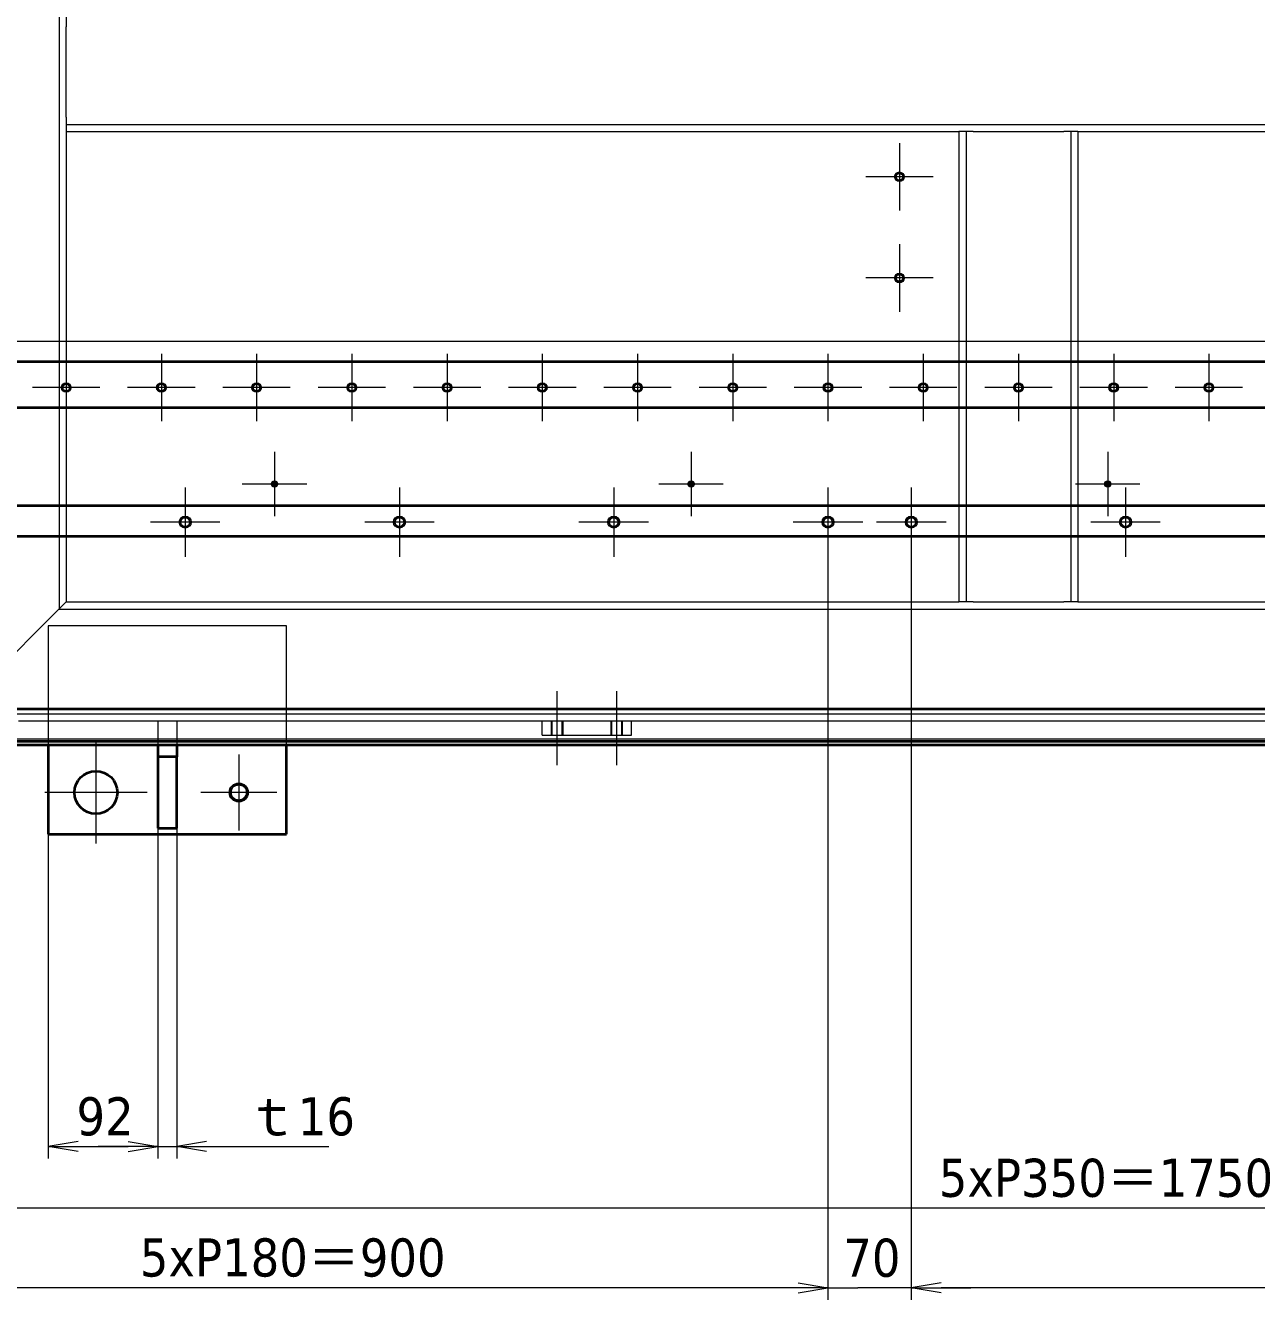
# Model space of a CAD drawing. Header units: millimetres. Extents: x -405 to 8410, y -405 to 5940.
# Drawn here: x 1712 to 2746, y 3622 to 4692 of the extents above; entities that cross this region are included whole.
import ezdxf

# ---------------------------------------------------------------- set-up
doc = ezdxf.new("R2010")
doc.units = ezdxf.units.MM
doc.header["$LTSCALE"] = 10
for name, color, linetype, lineweight in [('Center Mark (ISO)', 7, 'Continuous', 5), ('Centerline (ISO)', 7, 'Continuous', 5), ('Dimension (ISO)', 7, 'Continuous', 25), ('Hidden (ISO)', 7, 'Continuous', 5), ('Visible (ISO)', 7, 'Continuous', 35), ('Visible Narrow (ISO)', 7, 'Continuous', 5)]:
    doc.layers.add(name, color=color, linetype=linetype, lineweight=lineweight)
doc.styles.add('Note Text (JIS)', font='tahoma.ttf')
doc.dimstyles.new('Default (JIS)', dxfattribs={"dimscale": 10, "dimtxt": 3.2, "dimasz": 2.5, "dimexe": 1, "dimexo": 0, "dimgap": 0.8, "dimtad": 1, "dimrnd": 1e-08, "dimdsep": 46, "dimtxsty": 'Note Text (JIS)', "dimblk": 'OPEN', "dimcen": 0.09, "dimdle": 10, "dimclrd": 7, "dimclre": 7, "dimclrt": 256, "dimadec": 0, "dimazin": 2, "dimtfac": 0.78125, "dimtmove": 0, "dimatfit": 3, "dimldrblk": 'OPEN', "dimfxl": 1, "dimtolj": 1, "dimtzin": 0, "dimlwd": 0, "dimlwe": 0, "dimarcsym": 0})

# ---------------------------------------------------------------- blocks, each defined once
blk = doc.blocks.new('_Open')
at = {"color": 0, "linetype": 'ByBlock', "lineweight": -2}
for p, q in [((-1, 0.167), (0, 0)), ((-1, -0.167), (0, 0)), ((0, 0), (-1, 0))]:
    blk.add_line(p, q, dxfattribs=at)
blk = doc.blocks.new('*D54')
at = {"layer": 'Defpoints', "color": 0, "linetype": 'Continuous', "transparency": 16777216}
for p in [(1822.7, 4018.1), (1730.7, 4013.1), (1822.7, 3750.9)]:
    blk.add_point(p, dxfattribs=at)
at = {"layer": 'Dimension (ISO)', "color": 7, "linetype": 'Continuous', "lineweight": 0, "transparency": 16777216}
for p, q in [((1822.7, 4018.1), (1822.7, 3740.9)), ((1730.7, 4013.1), (1730.7, 3740.9)), ((1755.7, 3750.9), (1797.7, 3750.9))]:
    blk.add_line(p, q, dxfattribs=at)
at = {"layer": 'Dimension (ISO)', "color": 7, "linetype": 'Continuous', "lineweight": 0, "transparency": 16777216, "xscale": 25, "yscale": 25, "zscale": 25, "rotation": 180}
blk.add_blockref('_Open', (1730.7, 3750.9), dxfattribs=at)
at = {"layer": 'Dimension (ISO)', "color": 7, "linetype": 'Continuous', "lineweight": 0, "transparency": 16777216, "xscale": 25, "yscale": 25, "zscale": 25}
blk.add_blockref('_Open', (1822.7, 3750.9), dxfattribs=at)
at = {"layer": 'Dimension (ISO)', "linetype": 'Continuous', "lineweight": 5, "transparency": 16777216, "insert": (1754.4, 3792.2), "char_height": 32, "attachment_point": 1, "style": 'Note Text (JIS)'}
blk.add_mtext('\\A1;92', dxfattribs=at)
blk = doc.blocks.new('*D55')
at = {"layer": 'Defpoints', "color": 0, "linetype": 'Continuous', "transparency": 16777216}
for p in [(1822.7, 4018.1), (1838.7, 4018.1), (1838.7, 3750.9)]:
    blk.add_point(p, dxfattribs=at)
at = {"layer": 'Dimension (ISO)', "color": 7, "linetype": 'Continuous', "lineweight": 0, "transparency": 16777216}
for p, q in [((1822.7, 4018.1), (1822.7, 3740.9)), ((1838.7, 4018.1), (1838.7, 3740.9)), ((1797.7, 3750.9), (1772.7, 3750.9)), ((1822.7, 3750.9), (1838.7, 3750.9)), ((1863.7, 3750.9), (1966.4, 3750.9))]:
    blk.add_line(p, q, dxfattribs=at)
at = {"layer": 'Dimension (ISO)', "color": 7, "linetype": 'Continuous', "lineweight": 0, "transparency": 16777216, "xscale": 25, "yscale": 25, "zscale": 25}
blk.add_blockref('_Open', (1822.7, 3750.9), dxfattribs=at)
at = {"layer": 'Dimension (ISO)', "color": 7, "linetype": 'Continuous', "lineweight": 0, "transparency": 16777216, "xscale": 25, "yscale": 25, "zscale": 25, "rotation": 180}
blk.add_blockref('_Open', (1838.7, 3750.9), dxfattribs=at)
at = {"layer": 'Dimension (ISO)', "linetype": 'Continuous', "lineweight": 5, "transparency": 16777216, "insert": (1896.7, 3792.2), "char_height": 32, "attachment_point": 1, "style": 'Note Text (JIS)'}
blk.add_mtext('\\A1;\\fTahoma|b0|i0;ｔ16', dxfattribs=at)
blk = doc.blocks.new('*D59')
at = {"layer": 'Defpoints', "color": 0, "linetype": 'Continuous', "transparency": 16777216}
for p in [(2455.7, 4246), (4435.7, 4246), (2455.7, 3632.2)]:
    blk.add_point(p, dxfattribs=at)
at = {"layer": 'Dimension (ISO)', "color": 7, "linetype": 'Continuous', "lineweight": 0, "transparency": 16777216}
for p, q in [((2455.7, 4246), (2455.7, 3622.2)), ((4435.7, 4246), (4435.7, 3622.2)), ((4410.7, 3632.2), (2480.7, 3632.2))]:
    blk.add_line(p, q, dxfattribs=at)
at = {"layer": 'Dimension (ISO)', "color": 7, "linetype": 'Continuous', "lineweight": 0, "transparency": 16777216, "xscale": 25, "yscale": 25, "zscale": 25, "rotation": 180}
blk.add_blockref('_Open', (2455.7, 3632.2), dxfattribs=at)
at = {"layer": 'Dimension (ISO)', "color": 7, "linetype": 'Continuous', "lineweight": 0, "transparency": 16777216, "xscale": 25, "yscale": 25, "zscale": 25}
blk.add_blockref('_Open', (4435.7, 3632.2), dxfattribs=at)
at = {"layer": 'Dimension (ISO)', "linetype": 'Continuous', "lineweight": 5, "transparency": 16777216, "insert": (3294.6, 3673.7), "char_height": 32, "attachment_point": 1, "style": 'Note Text (JIS)'}
blk.add_mtext('\\A1;\\fTahoma|b0|i0;11xP180＝1980', dxfattribs=at)
blk = doc.blocks.new('*D60')
at = {"layer": 'Defpoints', "color": 0, "linetype": 'Continuous', "transparency": 16777216}
for p in [(2385.7, 4246), (2455.7, 4246), (2385.7, 3632.2)]:
    blk.add_point(p, dxfattribs=at)
at = {"layer": 'Dimension (ISO)', "color": 7, "linetype": 'Continuous', "lineweight": 0, "transparency": 16777216}
for p, q in [((2385.7, 4246), (2385.7, 3622.2)), ((2455.7, 4246), (2455.7, 3622.2)), ((2360.7, 3632.2), (2335.7, 3632.2)), ((2385.7, 3632.2), (2410.7, 3632.2)), ((2430.7, 3632.2), (2410.7, 3632.2)), ((2455.7, 3632.2), (2430.7, 3632.2)), ((2480.7, 3632.2), (2505.7, 3632.2))]:
    blk.add_line(p, q, dxfattribs=at)
at = {"layer": 'Dimension (ISO)', "color": 7, "linetype": 'Continuous', "lineweight": 0, "transparency": 16777216, "xscale": 25, "yscale": 25, "zscale": 25}
blk.add_blockref('_Open', (2385.7, 3632.2), dxfattribs=at)
at = {"layer": 'Dimension (ISO)', "color": 7, "linetype": 'Continuous', "lineweight": 0, "transparency": 16777216, "xscale": 25, "yscale": 25, "zscale": 25, "rotation": 180}
blk.add_blockref('_Open', (2455.7, 3632.2), dxfattribs=at)
at = {"layer": 'Dimension (ISO)', "linetype": 'Continuous', "lineweight": 5, "transparency": 16777216, "insert": (2398.6, 3673.5), "char_height": 32, "attachment_point": 1, "style": 'Note Text (JIS)'}
blk.add_mtext('\\A1;70', dxfattribs=at)
blk = doc.blocks.new('*D61')
at = {"layer": 'Defpoints', "color": 0, "linetype": 'Continuous', "transparency": 16777216}
for p in [(1485.7, 4246), (2385.7, 4246), (1485.7, 3632.2)]:
    blk.add_point(p, dxfattribs=at)
at = {"layer": 'Dimension (ISO)', "color": 7, "linetype": 'Continuous', "lineweight": 0, "transparency": 16777216}
for p, q in [((1485.7, 4246), (1485.7, 3622.2)), ((2385.7, 4246), (2385.7, 3622.2)), ((2360.7, 3632.2), (1510.7, 3632.2))]:
    blk.add_line(p, q, dxfattribs=at)
at = {"layer": 'Dimension (ISO)', "color": 7, "linetype": 'Continuous', "lineweight": 0, "transparency": 16777216, "xscale": 25, "yscale": 25, "zscale": 25, "rotation": 180}
blk.add_blockref('_Open', (1485.7, 3632.2), dxfattribs=at)
at = {"layer": 'Dimension (ISO)', "color": 7, "linetype": 'Continuous', "lineweight": 0, "transparency": 16777216, "xscale": 25, "yscale": 25, "zscale": 25}
blk.add_blockref('_Open', (2385.7, 3632.2), dxfattribs=at)
at = {"layer": 'Dimension (ISO)', "linetype": 'Continuous', "lineweight": 5, "transparency": 16777216, "insert": (1807.6, 3673.7), "char_height": 32, "attachment_point": 1, "style": 'Note Text (JIS)'}
blk.add_mtext('\\A1;\\fTahoma|b0|i0;5xP180＝900', dxfattribs=at)
blk = doc.blocks.new('*D62')
at = {"layer": 'Defpoints', "color": 0, "linetype": 'Continuous', "transparency": 16777216}
for p in [(1500.7, 4109.1), (5390.7, 4109.1), (5390.7, 3531.6)]:
    blk.add_point(p, dxfattribs=at)
at = {"layer": 'Dimension (ISO)', "color": 7, "linetype": 'Continuous', "lineweight": 0, "transparency": 16777216}
for p, q in [((1500.7, 4109.1), (1500.7, 3521.6)), ((5390.7, 4109.1), (5390.7, 3521.6)), ((1525.7, 3531.6), (5365.7, 3531.6))]:
    blk.add_line(p, q, dxfattribs=at)
at = {"layer": 'Dimension (ISO)', "color": 7, "linetype": 'Continuous', "lineweight": 0, "transparency": 16777216, "xscale": 25, "yscale": 25, "zscale": 25, "rotation": 180}
blk.add_blockref('_Open', (1500.7, 3531.6), dxfattribs=at)
at = {"layer": 'Dimension (ISO)', "color": 7, "linetype": 'Continuous', "lineweight": 0, "transparency": 16777216, "xscale": 25, "yscale": 25, "zscale": 25}
blk.add_blockref('_Open', (5390.7, 3531.6), dxfattribs=at)
at = {"layer": 'Dimension (ISO)', "linetype": 'Continuous', "lineweight": 5, "transparency": 16777216, "insert": (3399.6, 3573.1), "char_height": 32, "attachment_point": 1, "style": 'Note Text (JIS)'}
blk.add_mtext('\\A1;3890', dxfattribs=at)
blk = doc.blocks.new('*D68')
at = {"layer": 'Defpoints', "color": 0, "linetype": 'Continuous', "transparency": 16777216}
for p in [(1570.7, 4280.1), (3320.7, 4280.1), (1570.7, 3699.2)]:
    blk.add_point(p, dxfattribs=at)
at = {"layer": 'Dimension (ISO)', "color": 7, "linetype": 'Continuous', "lineweight": 0, "transparency": 16777216}
for p, q in [((1570.7, 4280.1), (1570.7, 3689.2)), ((3320.7, 4280.1), (3320.7, 3689.2)), ((3295.7, 3699.2), (1595.7, 3699.2))]:
    blk.add_line(p, q, dxfattribs=at)
at = {"layer": 'Dimension (ISO)', "color": 7, "linetype": 'Continuous', "lineweight": 0, "transparency": 16777216, "xscale": 25, "yscale": 25, "zscale": 25, "rotation": 180}
blk.add_blockref('_Open', (1570.7, 3699.2), dxfattribs=at)
at = {"layer": 'Dimension (ISO)', "color": 7, "linetype": 'Continuous', "lineweight": 0, "transparency": 16777216, "xscale": 25, "yscale": 25, "zscale": 25}
blk.add_blockref('_Open', (3320.7, 3699.2), dxfattribs=at)
at = {"layer": 'Dimension (ISO)', "linetype": 'Continuous', "lineweight": 5, "transparency": 16777216, "insert": (2478.8, 3740.6), "char_height": 32, "attachment_point": 1, "style": 'Note Text (JIS)'}
blk.add_mtext('\\A1;\\fTahoma|b0|i0;5xP350＝1750', dxfattribs=at)
blk = doc.blocks.new('*D69')
at = {"layer": 'Defpoints', "color": 0, "linetype": 'Continuous', "transparency": 16777216}
for p in [(1450.7, 4088.1), (5440.7, 4088.1), (5440.7, 3460.6)]:
    blk.add_point(p, dxfattribs=at)
at = {"layer": 'Dimension (ISO)', "color": 7, "linetype": 'Continuous', "lineweight": 0, "transparency": 16777216}
for p, q in [((1450.7, 4088.1), (1450.7, 3450.6)), ((5440.7, 4088.1), (5440.7, 3450.6)), ((1475.7, 3460.6), (5415.7, 3460.6))]:
    blk.add_line(p, q, dxfattribs=at)
at = {"layer": 'Dimension (ISO)', "color": 7, "linetype": 'Continuous', "lineweight": 0, "transparency": 16777216, "xscale": 25, "yscale": 25, "zscale": 25, "rotation": 180}
blk.add_blockref('_Open', (1450.7, 3460.6), dxfattribs=at)
at = {"layer": 'Dimension (ISO)', "color": 7, "linetype": 'Continuous', "lineweight": 0, "transparency": 16777216, "xscale": 25, "yscale": 25, "zscale": 25}
blk.add_blockref('_Open', (5440.7, 3460.6), dxfattribs=at)
at = {"layer": 'Dimension (ISO)', "linetype": 'Continuous', "lineweight": 5, "transparency": 16777216, "insert": (3325, 3510.8), "char_height": 32, "attachment_point": 1, "style": 'Note Text (JIS)'}
blk.add_mtext('\\A1;\\fTahoma|b0|i0;3990（t12板）', dxfattribs=at)
blk = doc.blocks.new('*D72')
at = {"layer": 'Defpoints', "color": 0, "linetype": 'Continuous', "transparency": 16777216}
for p in [(1447.5, 4088.1), (5443.9, 4088.1), (5443.9, 3387.4)]:
    blk.add_point(p, dxfattribs=at)
at = {"layer": 'Dimension (ISO)', "color": 7, "linetype": 'Continuous', "lineweight": 0, "transparency": 16777216}
for p, q in [((1447.5, 4088.1), (1447.5, 3377.4)), ((5443.9, 4088.1), (5443.9, 3377.4)), ((1472.5, 3387.4), (5418.9, 3387.4))]:
    blk.add_line(p, q, dxfattribs=at)
at = {"layer": 'Dimension (ISO)', "color": 7, "linetype": 'Continuous', "lineweight": 0, "transparency": 16777216, "xscale": 25, "yscale": 25, "zscale": 25, "rotation": 180}
blk.add_blockref('_Open', (1447.5, 3387.4), dxfattribs=at)
at = {"layer": 'Dimension (ISO)', "color": 7, "linetype": 'Continuous', "lineweight": 0, "transparency": 16777216, "xscale": 25, "yscale": 25, "zscale": 25}
blk.add_blockref('_Open', (5443.9, 3387.4), dxfattribs=at)
at = {"layer": 'Dimension (ISO)', "linetype": 'Continuous', "lineweight": 5, "transparency": 16777216, "insert": (3364.2, 3435.4), "char_height": 32, "attachment_point": 1, "style": 'Note Text (JIS)'}
blk.add_mtext('\\A1;\\fTahoma|b0|i0;（3996.4）', dxfattribs=at)
blk = doc.blocks.new('*D76')
at = {"layer": 'Defpoints', "color": 0, "linetype": 'Continuous', "transparency": 16777216}
for p in [(1797.4, 5123.1), (1087.5, 4093.1), (1450.7, 4093.1)]:
    blk.add_point(p, dxfattribs=at)
at = {"layer": 'Dimension (ISO)', "color": 7, "linetype": 'Continuous', "lineweight": 0, "transparency": 16777216}
for p, q in [((1797.4, 5123.1), (1077.5, 5123.1)), ((1087.5, 5098.1), (1087.5, 4118.1)), ((1450.7, 4093.1), (1077.5, 4093.1))]:
    blk.add_line(p, q, dxfattribs=at)
at = {"layer": 'Dimension (ISO)', "color": 7, "linetype": 'Continuous', "lineweight": 0, "transparency": 16777216, "xscale": 25, "yscale": 25, "zscale": 25}
for p, rotation in [((1087.5, 5123.1), 90), ((1087.5, 4093.1), 270)]:
    blk.add_blockref('_Open', p, dxfattribs=dict(at, rotation=rotation))
at = {"layer": 'Dimension (ISO)', "linetype": 'Continuous', "lineweight": 5, "transparency": 16777216, "insert": (1046.2, 4578.4), "char_height": 32, "attachment_point": 1, "rotation": 90, "style": 'Note Text (JIS)'}
blk.add_mtext('\\A1;1030', dxfattribs=at)
blk = doc.blocks.new('*D203')
at = {"layer": 'Defpoints', "color": 0, "linetype": 'Continuous', "transparency": 16777216}
for p in [(1620.7, 4598.1), (5270.7, 4598.1), (1620.7, 4426.9)]:
    blk.add_point(p, dxfattribs=at)
at = {"layer": 'Dimension (ISO)', "color": 7, "linetype": 'Continuous', "lineweight": 0, "transparency": 16777216}
for p, q in [((1620.7, 4598.1), (1620.7, 4416.9)), ((5270.7, 4598.1), (5270.7, 4416.9)), ((5245.7, 4426.9), (1645.7, 4426.9))]:
    blk.add_line(p, q, dxfattribs=at)
at = {"layer": 'Dimension (ISO)', "color": 7, "linetype": 'Continuous', "lineweight": 0, "transparency": 16777216, "xscale": 25, "yscale": 25, "zscale": 25, "rotation": 180}
blk.add_blockref('_Open', (1620.7, 4426.9), dxfattribs=at)
at = {"layer": 'Dimension (ISO)', "color": 7, "linetype": 'Continuous', "lineweight": 0, "transparency": 16777216, "xscale": 25, "yscale": 25, "zscale": 25}
blk.add_blockref('_Open', (5270.7, 4426.9), dxfattribs=at)
at = {"layer": 'Dimension (ISO)', "linetype": 'Continuous', "lineweight": 5, "transparency": 16777216, "insert": (3382.8, 4474.9), "char_height": 32, "attachment_point": 1, "style": 'Note Text (JIS)'}
blk.add_mtext('\\A1;\\fTahoma|b0|i0;（3650）', dxfattribs=at)

msp = doc.modelspace()

# ---------------------------------------------------------------- linework, layer by layer
at = {"layer": 'Center Mark (ISO)', "linetype": 'Continuous'}
for p, q in [((2445.721, 4593.472), (2445.721, 4536.825)), ((2474.044, 4565.148), (2417.397, 4565.148)), ((2445.721, 4508.472), (2445.721, 4451.825)), ((2474.044, 4480.148), (2417.397, 4480.148)), ((1745.721, 4416.472), (1745.721, 4359.825)), ((1825.721, 4416.472), (1825.721, 4359.825)), ((1905.721, 4416.472), (1905.721, 4359.825)), ((1985.721, 4416.472), (1985.721, 4359.825)), ((2065.721, 4416.472), (2065.721, 4359.825)), ((2145.721, 4416.472), (2145.721, 4359.825)), ((2225.721, 4416.472), (2225.721, 4359.825)), ((2305.721, 4416.472), (2305.721, 4359.825)), ((2385.721, 4416.472), (2385.721, 4359.825)), ((2465.721, 4416.472), (2465.721, 4359.825)), ((2545.721, 4416.472), (2545.721, 4359.825)), ((2625.721, 4416.472), (2625.721, 4359.825)), ((2705.721, 4416.472), (2705.721, 4359.825)), ((1774.044, 4388.148), (1717.397, 4388.148)), ((1854.044, 4388.148), (1797.397, 4388.148)), ((1934.044, 4388.148), (1877.397, 4388.148)), ((2014.044, 4388.148), (1957.397, 4388.148)), ((2094.044, 4388.148), (2037.397, 4388.148)), ((2174.044, 4388.148), (2117.397, 4388.148)), ((2254.044, 4388.148), (2197.397, 4388.148)), ((2334.044, 4388.148), (2277.397, 4388.148)), ((2414.044, 4388.148), (2357.397, 4388.148)), ((2494.044, 4388.148), (2437.397, 4388.148)), ((2574.044, 4388.148), (2517.397, 4388.148)), ((2654.044, 4388.148), (2597.397, 4388.148)), ((2734.044, 4388.148), (2677.397, 4388.148)), ((1920.721, 4334.215), (1920.721, 4280.081)), ((2270.721, 4334.215), (2270.721, 4280.081)), ((2620.721, 4334.215), (2620.721, 4280.081)), ((1845.721, 4304.336), (1845.721, 4245.96)), ((1947.788, 4307.148), (1893.654, 4307.148)), ((2025.721, 4304.336), (2025.721, 4245.96)), ((2205.721, 4304.336), (2205.721, 4245.96)), ((2297.788, 4307.148), (2243.654, 4307.148)), ((2385.721, 4304.336), (2385.721, 4245.96)), ((2455.721, 4304.336), (2455.721, 4245.96)), ((2647.788, 4307.148), (2593.654, 4307.148)), ((2635.721, 4304.336), (2635.721, 4245.96)), ((1874.909, 4275.148), (1816.533, 4275.148)), ((2054.909, 4275.148), (1996.533, 4275.148)), ((2234.909, 4275.148), (2176.533, 4275.148)), ((2414.909, 4275.148), (2356.533, 4275.148)), ((2484.909, 4275.148), (2426.533, 4275.148)), ((2664.909, 4275.148), (2606.533, 4275.148)), ((1770.721, 4091.148), (1770.721, 4005.148)), ((1890.721, 4080.066), (1890.721, 4016.231)), ((1813.721, 4048.148), (1727.721, 4048.148)), ((1922.638, 4048.148), (1858.803, 4048.148))]:
    msp.add_line(p, q, dxfattribs=at)
at = {"layer": 'Centerline (ISO)', "linetype": 'Continuous'}
for p, q in [((2158.221, 4071.148), (2158.221, 4133.148)), ((2208.221, 4071.148), (2208.221, 4133.148))]:
    msp.add_line(p, q, dxfattribs=at)
at = {"layer": 'Hidden (ISO)'}
for p, q in [((1739.721, 5104.148), (1739.721, 4202.148)), ((1745.721, 4703.148), (1745.721, 4691.148)), ((1745.721, 4615.148), (1745.721, 4691.148)), ((1745.721, 4615.148), (1745.721, 4603.148)), ((1745.721, 4609.148), (5145.721, 4609.148)), ((1745.721, 4603.148), (1745.721, 4208.148)), ((1745.721, 4603.148), (2495.721, 4603.148)), ((2495.721, 4603.148), (2495.721, 4208.148)), ((2507.721, 4603.148), (2495.721, 4603.148)), ((2501.721, 4603.148), (2501.721, 4208.148)), ((2507.721, 4603.148), (2583.721, 4603.148)), ((2595.721, 4603.148), (2583.721, 4603.148)), ((2589.721, 4603.148), (2589.721, 4208.148)), ((2595.721, 4603.148), (3395.721, 4603.148)), ((2595.721, 4603.148), (2595.721, 4208.148)), ((1745.721, 4208.148), (1733.721, 4196.148)), ((1733.721, 4196.148), (1745.721, 4208.148)), ((1745.721, 4208.148), (2495.721, 4208.148)), ((2507.721, 4208.148), (2495.721, 4208.148)), ((2507.721, 4208.148), (2583.721, 4208.148)), ((2595.721, 4208.148), (2583.721, 4208.148)), ((2595.721, 4208.148), (3395.721, 4208.148)), ((1739.721, 4202.148), (5151.721, 4202.148)), ((1657.721, 4120.148), (1733.721, 4196.148)), ((1733.721, 4196.148), (1657.721, 4120.148)), ((1930.721, 4188.148), (1730.721, 4188.148)), ((1730.721, 4188.148), (1730.721, 4088.148)), ((1930.721, 4088.148), (1930.721, 4188.148)), ((1651.721, 4114.148), (5239.721, 4114.148)), ((1705.721, 4108.148), (1822.721, 4108.148)), ((1822.721, 4108.148), (1822.721, 4088.148)), ((1822.721, 4108.148), (1838.721, 4108.148)), ((1838.721, 4108.148), (1838.721, 4088.148)), ((1838.721, 4108.148), (2890.721, 4108.148)), ((2145.721, 4096.148), (2145.721, 4108.148)), ((2153.221, 4108.148), (2153.221, 4096.148)), ((2154.033, 4096.148), (2154.033, 4108.148)), ((2162.409, 4096.148), (2162.409, 4108.148)), ((2163.221, 4096.148), (2163.221, 4108.148)), ((2203.221, 4108.148), (2203.221, 4096.148)), ((2204.033, 4096.148), (2204.033, 4108.148)), ((2212.409, 4096.148), (2212.409, 4108.148)), ((2213.221, 4096.148), (2213.221, 4108.148)), ((2220.721, 4096.148), (2220.721, 4108.148)), ((1450.721, 4093.148), (5440.721, 4093.148)), ((2145.721, 4096.148), (2220.721, 4096.148))]:
    msp.add_line(p, q, dxfattribs=at)
at = {"layer": 'Visible (ISO)'}
for p, q in [((1465.721, 4410.148), (5425.721, 4410.148)), ((5425.721, 4371.148), (1465.721, 4371.148)), ((1465.721, 4289.148), (5425.721, 4289.148)), ((5425.721, 4263.148), (1465.721, 4263.148)), ((5440.721, 4118.148), (1450.721, 4118.148)), ((1450.721, 4091.348), (5440.721, 4091.348)), ((1505.08, 4088.148), (5386.362, 4088.148)), ((1730.721, 4088.148), (1730.721, 4013.148)), ((1822.721, 4088.148), (1822.721, 4078.148)), ((1838.721, 4088.148), (1838.721, 4078.148)), ((1930.721, 4013.148), (1930.721, 4088.148)), ((1838.721, 4078.148), (1822.721, 4078.148)), ((1822.721, 4078.148), (1822.721, 4018.148)), ((1838.721, 4018.148), (1838.721, 4078.148)), ((1822.721, 4018.148), (1838.721, 4018.148)), ((1730.721, 4013.148), (1930.721, 4013.148))]:
    msp.add_line(p, q, dxfattribs=at)
for centre, radius in [((2445.721, 4565.148), 3.324), ((2445.721, 4480.148), 3.324), ((1745.721, 4388.148), 3.324), ((1825.721, 4388.148), 3.324), ((1905.721, 4388.148), 3.324), ((1985.721, 4388.148), 3.324), ((2065.721, 4388.148), 3.324), ((2145.721, 4388.148), 3.324), ((2225.721, 4388.148), 3.324), ((2305.721, 4388.148), 3.324), ((2385.721, 4388.148), 3.324), ((2465.721, 4388.148), 3.324), ((2545.721, 4388.148), 3.324), ((2625.721, 4388.148), 3.324), ((2705.721, 4388.148), 3.324), ((1920.721, 4307.148), 2.067), ((2270.721, 4307.148), 2.067), ((2620.721, 4307.148), 2.067), ((1845.721, 4275.148), 4.188), ((2025.721, 4275.148), 4.188), ((2205.721, 4275.148), 4.188), ((2385.721, 4275.148), 4.188), ((2455.721, 4275.148), 4.188), ((2635.721, 4275.148), 4.188), ((1770.721, 4048.148), 18), ((1890.721, 4048.148), 6.918)]:
    msp.add_circle(centre, radius, dxfattribs=at)
at = {"layer": 'Visible Narrow (ISO)'}
for centre, radius in [((2445.721, 4565.148), 4), ((2445.721, 4480.148), 4), ((1745.721, 4388.148), 4), ((1825.721, 4388.148), 4), ((1905.721, 4388.148), 4), ((1985.721, 4388.148), 4), ((2065.721, 4388.148), 4), ((2145.721, 4388.148), 4), ((2225.721, 4388.148), 4), ((2305.721, 4388.148), 4), ((2385.721, 4388.148), 4), ((2465.721, 4388.148), 4), ((2545.721, 4388.148), 4), ((2625.721, 4388.148), 4), ((2705.721, 4388.148), 4), ((1920.721, 4307.148), 2.5), ((2270.721, 4307.148), 2.5), ((2620.721, 4307.148), 2.5), ((1845.721, 4275.148), 5), ((2025.721, 4275.148), 5), ((2205.721, 4275.148), 5), ((2385.721, 4275.148), 5), ((2455.721, 4275.148), 5), ((2635.721, 4275.148), 5), ((1890.721, 4048.148), 8)]:
    msp.add_circle(centre, radius, dxfattribs=at)

# ---------------------------------------------------------------- dimensions: what is measured, and where the dimension line sits
at = {"layer": 'Dimension (ISO)', "color": 7, "linetype": 'Continuous', "lineweight": 5}
for base, p1, p2, angle, override, picture, middle in [((1087.503, 4093.148), (1797.397, 5123.148), (1450.721, 4093.148), 90, {"dimgap": 0.8, "dimdec": 2, "dimtol": 0, "dimlim": 0, "dimtp": 0, "dimtm": 0, "dimtdec": 2, "dimtofl": 0, "dimatfit": 1}, '*D76', (1087.503, 4623.148)), ((2385.721, 3632.235), (2455.721, 4245.96), (2385.721, 4245.96), 180, {"dimgap": 0.8, "dimdec": 2, "dimtol": 0, "dimlim": 0, "dimtp": 0, "dimtm": 0, "dimtdec": 2, "dimtofl": 0}, '*D60', (2420.721, 3632.235)), ((5390.721, 3531.592), (1500.721, 4109.148), (5390.721, 4109.148), 180, {"dimgap": 0.8, "dimdec": 2, "dimtol": 0, "dimlim": 0, "dimtp": 0, "dimtm": 0, "dimtdec": 2, "dimtofl": 0, "dimatfit": 1}, '*D62', (3445.721, 3531.592)), ((1822.721, 3750.934), (1730.721, 4013.148), (1822.721, 4018.148), 180, {"dimgap": 0.8, "dimdec": 2, "dimtol": 0, "dimlim": 0, "dimtp": 0, "dimtm": 0, "dimtdec": 2, "dimtofl": 0, "dimatfit": 1}, '*D54', (1776.721, 3750.934))]:
    dim = msp.add_linear_dim(base=base, p1=p1, p2=p2, angle=angle, dimstyle='Default (JIS)', override=override, dxfattribs=at)
    dim.commit()
    dim.dimension.update_dxf_attribs({"geometry": picture, "text_midpoint": middle, "dimtype": 160})
for base, p1, p2, text, override, picture, middle in [((1620.721, 4426.906), (5270.721, 4598.148), (1620.721, 4598.148), '\\fTahoma|b0|i0;（<>）', {"dimgap": 0.8, "dimdec": 2, "dimtol": 0, "dimlim": 0, "dimtp": 0, "dimtm": 0, "dimtdec": 2, "dimtofl": 0, "dimatfit": 1}, '*D203', (3445.721, 4426.906)), ((1570.721, 3699.223), (3320.721, 4280.081), (1570.721, 4280.081), '\\fTahoma|b0|i0;5xP350＝<>', {"dimgap": 0.8, "dimdec": 2, "dimtol": 0, "dimlim": 0, "dimtp": 0, "dimtm": 0, "dimtdec": 2, "dimtofl": 0, "dimatfit": 1}, '*D68', (2618.958, 3699.223)), ((1485.721, 3632.235), (2385.721, 4245.96), (1485.721, 4245.96), '\\fTahoma|b0|i0;5xP180＝<>', {"dimgap": 0.8, "dimdec": 2, "dimtol": 0, "dimlim": 0, "dimtp": 0, "dimtm": 0, "dimtdec": 2, "dimtofl": 0, "dimatfit": 1}, '*D61', (1935.721, 3632.235)), ((2455.721, 3632.235), (4435.721, 4245.96), (2455.721, 4245.96), '\\fTahoma|b0|i0;11xP180＝<>', {"dimgap": 0.8, "dimdec": 2, "dimtol": 0, "dimlim": 0, "dimtp": 0, "dimtm": 0, "dimtdec": 2, "dimtofl": 0, "dimatfit": 1}, '*D59', (3445.721, 3632.235)), ((1838.721, 3750.934), (1822.721, 4018.148), (1838.721, 4018.148), '\\fTahoma|b0|i0;ｔ<>', {"dimgap": 0.8, "dimdec": 2, "dimtol": 0, "dimlim": 0, "dimtp": 0, "dimtm": 0, "dimtdec": 2, "dimtofl": 1, "dimatfit": 1}, '*D55', (1927.573, 3750.934))]:
    dim = msp.add_linear_dim(base=base, p1=p1, p2=p2, angle=180, text=text, dimstyle='Default (JIS)', override=override, dxfattribs=at)
    dim.commit()
    dim.dimension.update_dxf_attribs({"geometry": picture, "text_midpoint": middle, "dimtype": 160})
for base, p1, p2, text, picture, middle in [((5443.921, 3387.427), (1447.521, 4088.148), (5443.921, 4088.148), '\\fTahoma|b0|i0;（<>）', '*D72', (3445.721, 3387.427)), ((5440.721, 3460.604), (1450.721, 4088.148), (5440.721, 4088.148), '\\fTahoma|b0|i0;<>（t12板）', '*D69', (3445.721, 3460.604))]:
    dim = msp.add_linear_dim(base=base, p1=p1, p2=p2, text=text, dimstyle='Default (JIS)', override={"dimgap": 0.8, "dimdec": 2, "dimtol": 0, "dimlim": 0, "dimtp": 0, "dimtm": 0, "dimtdec": 2, "dimtofl": 0, "dimatfit": 1}, dxfattribs=at)
    dim.commit()
    dim.dimension.update_dxf_attribs({"geometry": picture, "text_midpoint": middle, "dimtype": 160})

doc.saveas('drawing.dxf')
